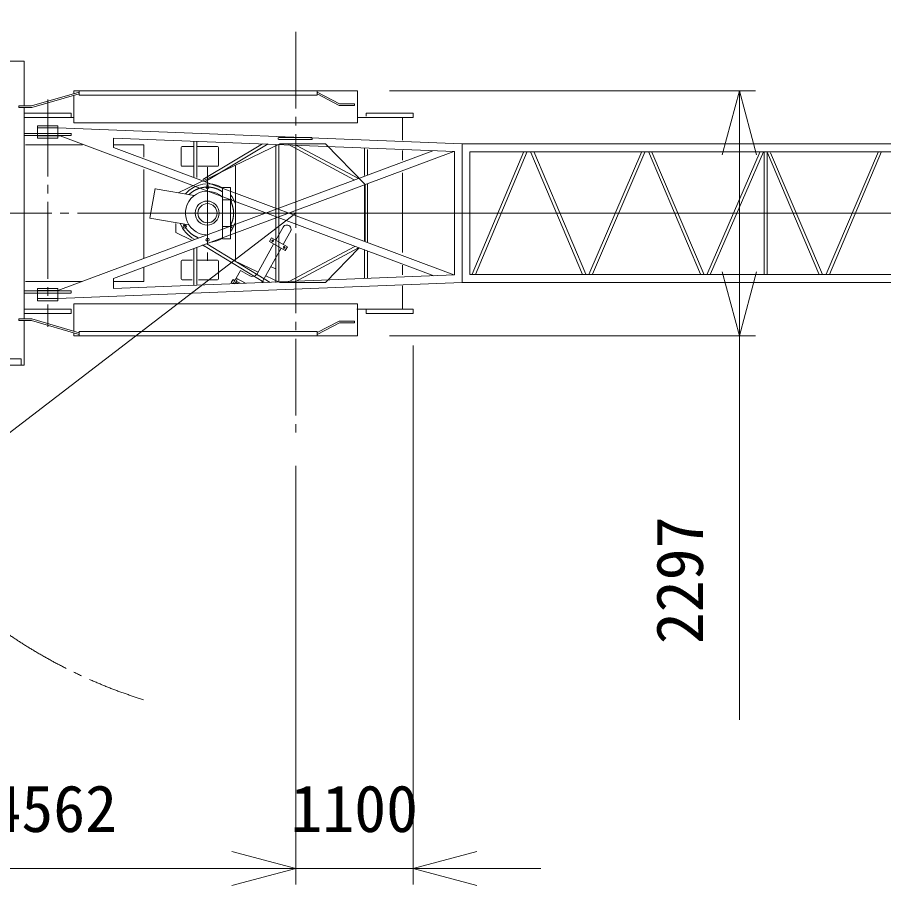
# Model space of a CAD drawing. Units: millimetres, scale not verified. Extents: x -26175 to 26208, y -37496 to 41075.
# Drawn here: x -19407 to -11283, y 27661 to 35802 of the extents above; entities that cross this region are included whole.
import ezdxf
from ezdxf.enums import TextEntityAlignment as Align

# ---------------------------------------------------------------- set-up
doc = ezdxf.new("R2010")
doc.units = ezdxf.units.MM
doc.header["$LTSCALE"] = 80
doc.linetypes.add('CHAIN2', pattern=[12, 9, -1, 1, -1])
for name, color, linetype, lineweight in [('0-3_05 寸法', 7, 'Continuous', 18), ('0-4_10 当社外形線', 3, 'Continuous', 18), ('0-5_12 当社中心線', 3, 'CHAIN2', 18)]:
    doc.layers.add(name, color=color, linetype=linetype, lineweight=lineweight)
doc.styles.add('ＭＳ ゴシック', font='')
doc.styles.get('ＭＳ ゴシック').set_extended_font_data('MS Gothic')

# ---------------------------------------------------------------- blocks, each defined once
blk = doc.blocks.new('_Open30')
at = {"layer": '0-3_05 寸法'}
blk.add_line((0, 0), (-1, 0), dxfattribs=at)
blk.add_lwpolyline([(-1, 0.2679), (0, 0), (-1, -0.2679)], dxfattribs=at)

msp = doc.modelspace()

# ---------------------------------------------------------------- linework, layer by layer
at = {"layer": '0-3_05 寸法'}
for p, q in [((-15916.48, 35113.84), (-12484.86, 35113.84)), ((-12634.86, 34513.84), (-12634.86, 33416.84)), ((-16796.23, 33965.2), (-20589.5, 31056.69)), ((-15916.48, 32816.84), (-12484.86, 32816.84)), ((-12634.86, 32816.84), (-12634.86, 29214.84)), ((-15696.47, 32726.84), (-15696.47, 27671.35)), ((-16796.38, 31597.68), (-16796.38, 27671.35)), ((-16796.38, 31184.16), (-16796.38, 27671.35)), ((-17396.38, 27821.35), (-20742.47, 27821.35)), ((-17396.38, 27821.35), (-17996.38, 27821.35)), ((-16796.38, 27821.35), (-15696.47, 27821.35)), ((-15096.47, 27821.35), (-14496.47, 27821.35))]:
    msp.add_line(p, q, dxfattribs=at)
at = {"layer": '0-4_10 当社外形線'}
for p, q in [((-21342.47, 35390.34), (-19342.47, 35390.34)), ((-19342.47, 35390.34), (-19342.47, 34971.62)), ((-19274.23, 34971.33), (-18826.86, 35101.28)), ((-18876.47, 35113.84), (-16216.48, 35113.84)), ((-18876.47, 35086.44), (-18876.47, 35113.84)), ((-18826.47, 35073.83), (-18826.47, 35113.84)), ((-16596.47, 35073.83), (-16596.47, 35111.82)), ((-16595.59, 35101.53), (-16385.96, 34991.34)), ((-16216.48, 34813.84), (-16216.48, 35113.84)), ((-19272.1, 34956.33), (-18827.7, 35085.41)), ((-18876.47, 34813.84), (-18876.47, 35070.47)), ((-18826.47, 35073.83), (-16596.47, 35073.83)), ((-16595.92, 35084.74), (-16389.67, 34976.34)), ((-19392.47, 34956.33), (-19392.47, 34971.33)), ((-19392.47, 34971.33), (-19274.23, 34971.33)), ((-19392.47, 34956.33), (-19272.1, 34956.33)), ((-19342.47, 34955.69), (-19342.47, 32975.82)), ((-16389.67, 34976.34), (-16246.47, 34976.34)), ((-16385.96, 34991.34), (-16246.47, 34991.34)), ((-16246.47, 34976.34), (-16246.47, 34991.34)), ((-19342.5, 34903.84), (-19342.5, 34875.38)), ((-19342.47, 34903.84), (-18902.51, 34903.84)), ((-19342.47, 34903.84), (-18902.28, 34903.84)), ((-19342.47, 34863.84), (-18882.27, 34863.84)), ((-19342.47, 34863.84), (-18881.18, 34863.84)), ((-19342.29, 34863.74), (-19342.29, 34903.84)), ((-18902.51, 34903.84), (-18902.51, 34865.35)), ((-18902.28, 34863.84), (-18902.28, 34903.84)), ((-16217.59, 34863.84), (-15696.47, 34863.84)), ((-16136.48, 34903.84), (-15696.47, 34903.84)), ((-16136.48, 34903.84), (-16136.48, 34875.38)), ((-15796.48, 34864.8), (-15796.48, 34651.56)), ((-15696.47, 34903.84), (-15696.47, 34863.84)), ((-19217.31, 34785.25), (-19217.31, 34670.25)), ((-19217.31, 34765.24), (-19027.66, 34765.24)), ((-19027.57, 34765.33), (-15235.2, 34615.62)), ((-18876.47, 34813.84), (-16216.48, 34813.84)), ((-19342.47, 34713.84), (-18905.05, 34713.84)), ((-19342.47, 34693.83), (-18902.51, 34693.83)), ((-18902.51, 34715.45), (-18902.51, 34693.83)), ((-19332.06, 34605.34), (-18796.11, 34605.34)), ((-19217.31, 34670.25), (-19027.66, 34670.25)), ((-18506.15, 34669.69), (-15305.98, 34543.37)), ((-18504.16, 34605.34), (-18222.47, 34605.34)), ((-18222.47, 34605.34), (-18222.47, 34492.5)), ((-16946.5, 34615.34), (-17894.02, 34158.55)), ((-17751.55, 34636.5), (-17751.55, 34299.07)), ((-17723.1, 34636.5), (-17723.1, 34299.07)), ((-17667.08, 34281.91), (-17109.15, 34616.85)), ((-17648.06, 34258.81), (-17055.13, 34614.76)), ((-16982.72, 34608.61), (-16982.72, 33314.52)), ((-16954.27, 34603.02), (-16954.27, 33325.67)), ((-16951.48, 34675.34), (-16650.98, 34675.34)), ((-16951.48, 34655.34), (-16650.98, 34655.34)), ((-16946.5, 34615.34), (-16516.48, 34615.34)), ((-16864.47, 34608.5), (-16248.47, 34279.1)), ((-16788.43, 34601.48), (-16208.29, 34291.25)), ((-15234.87, 34615.25), (-3258.37, 34615.25)), ((-15234.87, 34615.25), (-15234.87, 33315.25)), ((-19027.58, 33240.25), (-15510.89, 34550.82)), ((-18506.15, 33355.03), (-15313.67, 34544.77)), ((-17871.48, 34415.34), (-17871.48, 34580.33)), ((-17758.5, 34590.34), (-17861.47, 34590.34)), ((-17531.47, 34590.34), (-17720.2, 34590.34)), ((-17521.48, 34415.34), (-17521.48, 34580.33)), ((-16151.46, 34575.14), (-16151.46, 34318.55)), ((-16123.02, 34563.98), (-16123.02, 34324.13)), ((-15796.48, 34554.82), (-15796.48, 34463.77)), ((-15305.98, 34543.37), (-15305.98, 33387.05)), ((-15163.74, 34540.25), (-9616.78, 34540.25)), ((-15140.73, 33394.28), (-14656.31, 34545.17)), ((-15111.08, 33390.76), (-14625.73, 34543.85)), ((-14591.45, 34535.08), (-14105.66, 33392.2)), ((-14564.38, 34544.76), (-14075.32, 33394.16)), ((-14047.57, 33389.52), (-13551.03, 34545)), ((-14013.98, 33395.02), (-13523.43, 34536.58)), ((-13488.88, 34543.23), (-13000.73, 33394.8)), ((-13456.19, 34539.66), (-12967.2, 33389.26)), ((-12941.5, 33388.95), (-12440.06, 34543.3)), ((-12906.83, 33396.73), (-12410.16, 34540.09)), ((-12404.49, 34540.31), (-12404.49, 33391.6)), ((-12376.04, 34540.31), (-12376.04, 33391.6)), ((-12373.16, 34532.56), (-11890.7, 33398.02)), ((-12342.17, 34532.99), (-11855.91, 33389.56)), ((-11820.97, 33394.8), (-11331.62, 34545.51)), ((-11790.95, 33392.1), (-11301.21, 34543.72)), ((-18222.47, 34376.4), (-18222.47, 33545.39)), ((-17861.47, 34405.33), (-17758.5, 34405.33)), ((-17714.72, 34405.33), (-17531.47, 34405.33)), ((-17361.47, 34409.41), (-17361.47, 33520.96)), ((-15796.48, 34344.28), (-15796.48, 33598.86)), ((-18115.4, 34197.91), (-18164.5, 33919.92)), ((-17749.37, 34130.93), (-18114.58, 34195.44)), ((-17484.48, 34205.34), (-17409.48, 34205.34)), ((-17484.48, 34205.34), (-17484.48, 33725.34)), ((-17409.48, 34205.34), (-17409.48, 33725.34)), ((-16151.46, 34229.31), (-16151.46, 33704.98)), ((-16123.02, 34240.47), (-16123.02, 33693.82)), ((-16146.48, 33704.03), (-16146.48, 34154.89)), ((-17485.06, 34090.34), (-17410.68, 34090.34)), ((-17798.07, 33855.2), (-18164.5, 33919.92)), ((-17921.47, 33785.37), (-17921.47, 33867.85)), ((-17485.06, 33840.34), (-17410.68, 33840.34)), ((-16984.17, 33711.55), (-16915.37, 33834.56)), ((-16914.38, 33672.42), (-16839.35, 33806.57)), ((-17773.88, 33714.22), (-17921.47, 33785.37)), ((-17484.48, 33725.34), (-17409.48, 33725.34)), ((-17042.67, 33699.13), (-17023.15, 33734.04)), ((-17023.15, 33734.04), (-16874.78, 33651.06)), ((-17751.55, 33632.46), (-17751.55, 33292.2)), ((-17723.1, 33643.61), (-17723.1, 33297.79)), ((-17672.15, 33668.66), (-17095.09, 33318.26)), ((-17656.29, 33657.52), (-17666.63, 33662.5)), ((-17630.75, 33678.13), (-17035.52, 33316.7)), ((-17159.56, 33397.95), (-17003.91, 33676.25)), ((-17104.38, 33332.72), (-16933.93, 33637.49)), ((-16862.97, 33322.68), (-16243.25, 33654.08)), ((-16801.7, 33321.82), (-16207.38, 33639.61)), ((-16516.48, 33315.34), (-16200.19, 33640.21)), ((-16151.46, 33626.88), (-16151.46, 33359.14)), ((-16123.02, 33610.14), (-16123.02, 33353.56)), ((-17871.48, 33515.34), (-17871.48, 33350.33)), ((-17861.47, 33525.34), (-17763.97, 33525.34)), ((-17720.2, 33525.34), (-17531.47, 33525.34)), ((-17521.48, 33515.34), (-17521.48, 33350.33)), ((-17153.81, 33415.29), (-17378.68, 33523.7)), ((-15796.48, 33479.36), (-15796.48, 33388.32)), ((-15305.98, 33387.05), (-18506.15, 33260.47)), ((-18222.47, 33460.07), (-18222.47, 33325.34)), ((-17353.93, 33357.71), (-17314.88, 33427.52)), ((-17227.6, 33378.72), (-17314.88, 33427.52)), ((-19332.06, 33325.34), (-18800.36, 33325.34)), ((-15235.05, 33314.8), (-19028.23, 33164.75)), ((-18506.15, 33355.03), (-18506.15, 33260.47)), ((-18504.72, 33325.34), (-18222.47, 33325.34)), ((-17769.45, 33340.34), (-17861.47, 33340.34)), ((-17531.47, 33340.34), (-17709.26, 33340.34)), ((-17400.67, 33315.1), (-17383.59, 33345.65)), ((-17384.17, 33305.88), (-17400.67, 33315.1)), ((-17368.86, 33331.68), (-17386.03, 33341.29)), ((-17366.29, 33335.97), (-17383.59, 33345.65)), ((-17383.22, 33305.34), (-17354.2, 33357.25)), ((-17366.22, 33305.01), (-17379.31, 33312.33)), ((-17366.22, 33305.01), (-17341.68, 33348.88)), ((-17340.79, 33307.97), (-17358.33, 33317.78)), ((-17268.92, 33310.16), (-17353.93, 33357.71)), ((-17317.33, 33308.6), (-17353.92, 33329.05)), ((-17282.82, 33310.72), (-17280.72, 33314.48)), ((-16946.5, 33315.34), (-17078.53, 33378.98)), ((-16946.5, 33315.34), (-16516.48, 33315.34)), ((-16946.5, 33315.34), (-16516.48, 33315.34)), ((-15234.87, 33315.25), (-3258.37, 33315.25)), ((-19342.47, 33236.84), (-18902.51, 33236.84)), ((-19217.31, 33260.24), (-19027.66, 33260.24)), ((-19217.31, 33260.24), (-19217.31, 33145.25)), ((-19217.31, 33240.25), (-19027.58, 33240.25)), ((-19027.66, 33260.24), (-19027.66, 33145.25)), ((-18902.51, 33215.23), (-18902.51, 33236.84)), ((-15796.48, 33285.9), (-15796.48, 33069.14)), ((-19342.47, 33216.84), (-18905.05, 33216.84)), ((-19217.31, 33165.25), (-19027.66, 33165.25)), ((-19217.31, 33145.25), (-19027.66, 33145.25)), ((-19342.29, 33066.94), (-19342.29, 33026.84)), ((-18876.47, 33116.84), (-16216.48, 33116.84)), ((-18876.47, 33116.84), (-18876.47, 32860.2)), ((-16222.1, 33066.84), (-15696.47, 33066.84)), ((-16216.48, 33116.84), (-16216.48, 32816.84)), ((-15696.47, 33066.84), (-15696.47, 33026.84)), ((-19392.47, 32974.33), (-19392.47, 32959.33)), ((-19392.47, 32974.33), (-19272.1, 32974.33)), ((-19342.47, 33026.84), (-18902.28, 33026.84)), ((-19272.1, 32974.33), (-18827.7, 32845.26)), ((-19392.47, 32959.33), (-19274.23, 32959.33)), ((-19342.47, 32959.76), (-19342.47, 32540.34)), ((-19274.23, 32959.33), (-18826.86, 32829.4)), ((-16595.92, 32845.92), (-16389.67, 32954.34)), ((-16595.59, 32829.15), (-16385.96, 32939.34)), ((-16389.67, 32954.34), (-16246.47, 32954.34)), ((-16385.96, 32939.34), (-16246.47, 32939.34)), ((-16246.47, 32954.34), (-16246.47, 32939.34)), ((-18876.47, 32844.24), (-18876.47, 32816.84)), ((-18876.47, 32816.84), (-16216.48, 32816.84)), ((-18826.47, 32856.83), (-16596.47, 32856.83)), ((-18826.47, 32856.83), (-18826.47, 32816.84)), ((-16596.47, 32856.83), (-16596.47, 32818.86)), ((-20720.83, 32540.34), (-19342.47, 32540.34))]:
    msp.add_line(p, q, dxfattribs=at)
for points in [[(-19217.31, 34785.25), (-19027.66, 34785.25), (-19027.66, 34670.25)], [(-19217.31, 34690.25), (-19007.48, 34690.25), (-15501.85, 33379.87)], [(-18506.15, 34669.69), (-18506.15, 34582.42), (-15314.2, 33389.3)], [(-16516.48, 34615.34), (-16146.48, 34235.3), (-16146.48, 33775.79)], [(-15163.74, 34540.25), (-15163.74, 33390.25), (-9616.78, 33390.25)], [(-17042.67, 33699.13), (-16894.3, 33616.15), (-16874.78, 33651.06)], [(-19342.47, 33066.84), (-18902.28, 33066.84), (-18902.28, 33026.84)], [(-16136.48, 33066.94), (-16136.48, 33026.84), (-15696.47, 33026.84)], [(-20472.48, 32600.34), (-19372.47, 32600.34), (-19372.47, 32540.34)]]:
    msp.add_lwpolyline(points, dxfattribs=at)
for centre, radius in [((-17624.43, 34210.74), 15), ((-17627.48, 33967.12), 112.5), ((-17624.58, 33965.99), 90), ((-17837.3, 33840.19), 15), ((-17623.36, 33717.29), 15), ((-17013.24, 33705.51), 7.5), ((-16904.44, 33644.59), 7.5)]:
    msp.add_circle(centre, radius, dxfattribs=at)
for centre, radius, start, end in [((-16951.66, 34665.65), 10, 75.56553, 283.39157), ((-16651.44, 34665.65), 10, 264.9458, 91.07641), ((-17861.47, 34580.33), 10, 90, 180), ((-17531.47, 34580.33), 10, 0, 90), ((-17861.47, 34415.34), 10, 180, 270), ((-17531.47, 34415.34), 10, 270, 0), ((-17622.32, 33967.12), 275, 59.96308, 139.04901), ((-17626.03, 33967.12), 205, 46.41836, 267.10014), ((-17622.32, 33967.12), 275, 18.41563, 38.43745), ((-17410.49, 34087.84), 15, 268.35958, 88.18356), ((-17622.32, 33967.12), 275, 200.77561, 242.65164), ((-17622.32, 33967.12), 275, 322.09164, 341.58707), ((-17409.96, 33841.12), 15, 269.92561, 90.0664), ((-16880.18, 33814.56), 40, 329.5345, 150.48834), ((-17622.32, 33967.12), 275, 277.19574, 299.71454), ((-17861.47, 33515.34), 10, 90, 180), ((-17531.47, 33515.34), 10, 0, 90), ((-16796.99, 33973.64), 560, 245.15986, 249.99798), ((-17203.2, 33422.36), 50, 240.78222, 330.78188), ((-17861.47, 33350.33), 10, 180, 270), ((-17531.47, 33350.33), 10, 270, 0), ((-17191.67, 33381.53), 100, 320.49419, 330.78236)]:
    msp.add_arc(centre, radius, start, end, dxfattribs=at)
at = {"layer": '0-5_12 当社中心線'}
for p, q in [((-16796.38, 35667.95), (-16796.38, 31897.68)), ((-19122.29, 35031.09), (-19122.29, 32899.4)), ((-16796.38, 34573.97), (-16796.38, 33334.61)), ((-17624.47, 34396.41), (-17624.47, 33518.29)), ((-11404.94, 33965.25), (-22216.94, 33965.25)), ((-18215.59, 33965.25), (14579.43, 33965.25)), ((-17022, 33710.41), (-17004.47, 33700.61)), ((-17018.8, 33695.56), (-17007.68, 33715.46)), ((-16913.21, 33649.49), (-16895.68, 33639.69)), ((-16910, 33634.64), (-16898.88, 33654.54))]:
    msp.add_line(p, q, dxfattribs=at)
for centre, radius, start, end in [((-16796.23, 33965.2), 4780, 131.04393, 252.60879), ((-17624.83, 33965.74), 245, 55.26129, 134.96453), ((-17624.83, 33965.74), 245, 333.95613, 25.84906), ((-17624.83, 33965.74), 245, 204.04617, 249.3536)]:
    msp.add_arc(centre, radius, start, end, dxfattribs=at)

# ---------------------------------------------------------------- block references
at = {"layer": '0-3_05 寸法', "xscale": 600, "yscale": 600}
for p, rotation in [((-12634.86, 35113.84), 90), ((-12634.86, 32816.84), 270), ((-15696.47, 27821.35), 180)]:
    msp.add_blockref('_Open30', p, dxfattribs=dict(at, rotation=rotation))
msp.add_blockref('_Open30', (-16796.38, 27821.35), dxfattribs=at)
msp.add_blockref('_Open30', (-16796.38, 27821.35), dxfattribs=at)

# ---------------------------------------------------------------- texts
at = {"layer": '0-3_05 寸法', "style": 'ＭＳ ゴシック'}
msp.add_text('2297', height=439.9, rotation=90, dxfattribs=at).set_placement((-12844.86, 29924.84), align=Align.BOTTOM_LEFT)
for s, p in [('4562', (-19669.43, 28031.35)), ('1100', (-16846.43, 28031.35))]:
    msp.add_text(s, height=439.9, dxfattribs=at).set_placement(p, align=Align.BOTTOM_LEFT)

doc.saveas('drawing.dxf')
